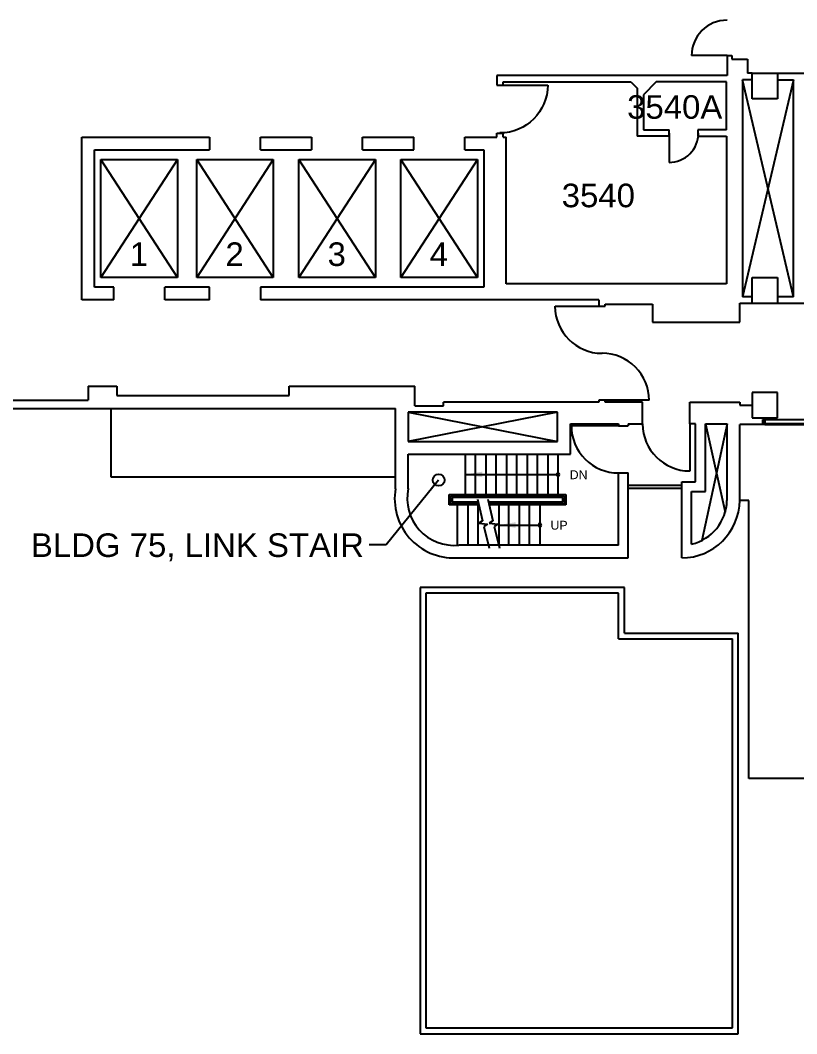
# Model space of a CAD drawing. Extents: x 338 to 7662, y 1527 to 4766.
# Drawn here: x 2965 to 3756, y 2340 to 3372 of the extents above; entities that cross this region are included whole.
import ezdxf

# ---------------------------------------------------------------- set-up
doc = ezdxf.new("R2010")
doc.units = 0
doc.header["$LTSCALE"] = 150
doc.header["$MEASUREMENT"] = 0
for name, color, linetype in [('A-ANNO-TEXT', 4, 'CONTINUOUS'), ('A-ANNO-TEXT-STAIR', 4, 'CONTINUOUS'), ('A-ANNO-TX192', 4, 'CONTINUOUS'), ('A-COLS', 5, 'CONTINUOUS'), ('A-DOOR', 2, 'CONTINUOUS'), ('A-FLOR-EVTR', 2, 'CONTINUOUS'), ('A-FLOR-HRAL', 1, 'CONTINUOUS'), ('A-FLOR-STRS', 2, 'CONTINUOUS'), ('A-GLAZ', 2, 'CONTINUOUS'), ('A-GLAZ-SILL', 1, 'CONTINUOUS'), ('A-ROOF-LEVL-MED', 2, 'CONTINUOUS'), ('A-ROOF-LEVL-THICK', 3, 'CONTINUOUS'), ('A-SHFT', 1, 'CONTINUOUS'), ('A-WALL-FULL', 6, 'CONTINUOUS')]:
    doc.layers.add(name, color=color, linetype=linetype)
doc.styles.add('ARIAL', font='arial.ttf')
doc.styles.get("Standard").update_dxf_attribs({"font": 'simplex'})
doc.dimstyles.new('DIM-96', dxfattribs={"dimscale": 96, "dimtxt": 0.18, "dimasz": 0.18, "dimexe": 0.18, "dimexo": 0.0625, "dimgap": 0.09, "dimtad": 0, "dimtih": 1, "dimtoh": 1, "dimdec": 4, "dimzin": 0, "dimdsep": 46, "dimlunit": 4, "dimtxsty": 'Standard', "dimcen": 0.09, "dimadec": 0, "dimazin": 0, "dimtfac": 1, "dimtdec": 4, "dimtofl": 0, "dimtmove": 2, "dimatfit": 3, "dimfxl": 1, "dimtolj": 1, "dimtzin": 0, "dimarcsym": 0})
doc.dimstyles.new('DIM1-4', dxfattribs={"dimscale": 48, "dimtxt": 0.09375, "dimasz": 0.125, "dimexe": 0.125, "dimexo": 0.09375, "dimgap": 0, "dimtad": 1, "dimdec": 4, "dimzin": 7, "dimdsep": 46, "dimlunit": 4, "dimtxsty": 'Standard', "dimcen": 2.25, "dimdle": 1.5, "dimadec": 0, "dimazin": 0, "dimtfac": 1, "dimtdec": 4, "dimtix": 1, "dimtofl": 0, "dimtmove": 2, "dimatfit": 3, "dimfxl": 1, "dimtolj": 1, "dimtzin": 0, "dimarcsym": 0})

msp = doc.modelspace()

# ---------------------------------------------------------------- linework, layer by layer
at = {"layer": 'A-ANNO-TEXT', "linetype": 'Continuous'}
for p, q in [((3430.3, 2884.4), (3435.6, 2862.4)), ((3440.8, 2884.4), (3446.1, 2862.4)), ((3435.6, 2862.4), (3431.9, 2860)), ((3431.9, 2860), (3440.6, 2859)), ((3440.6, 2859), (3436.9, 2856.6)), ((3446.1, 2862.4), (3442.4, 2860)), ((3442.4, 2860), (3451.1, 2859)), ((3451.1, 2859), (3447.4, 2856.6)), ((3436.9, 2856.6), (3442.2, 2834.6)), ((3447.4, 2856.6), (3452.7, 2834.6))]:
    msp.add_line(p, q, dxfattribs=at)
at = {"layer": 'A-ANNO-TEXT'}
for centre, start, end in [((3512.5, 2909.5), 0, 180), ((3512.5, 2909.5), 180, 0), ((3494, 2858), 0, 180), ((3494, 2858), 180, 0)]:
    msp.add_arc(centre, 1.5, start, end, dxfattribs=at)
at = {"layer": 'A-COLS'}
for p, q in [((3710, 3292), (3710, 3318)), ((3736, 3318), (3736, 3292)), ((3736, 3292), (3710, 3292)), ((3710, 3084), (3710, 3110)), ((3710, 3110), (3736, 3110)), ((3736, 3110), (3736, 3084)), ((3736, 2993), (3710, 2993)), ((3710, 2993), (3710, 2967)), ((3736, 2967), (3736, 2993)), ((3710, 2967), (3736, 2967))]:
    msp.add_line(p, q, dxfattribs=at)
at = {"layer": 'A-COLS', "linetype": 'Continuous'}
for p, q in [((3710, 3318), (3736, 3318)), ((3710, 3084), (3736, 3084))]:
    msp.add_line(p, q, dxfattribs=at)
at = {"layer": 'A-DOOR'}
for p, q in [((3684.5, 3336), (3648.5, 3336)), ((3453.2, 3306), (3502, 3306)), ((3625.5, 3257.2), (3625.5, 3227.3)), ((3509.4, 3080.8), (3557.3, 3080.8)), ((3605.1, 2985), (3557.3, 2985)), ((3574, 2959), (3526, 2959)), ((3646.5, 2961), (3646.5, 2913))]:
    msp.add_line(p, q, dxfattribs=at)
for centre, major_axis, start_param, end_param in [((3684.5, 3336), (25.5, 25.5), 0.785398, 2.356194), ((3625.5, 3257.2), (-21.2, 21.2), 2.356194, 3.926991), ((3557.3, 3080.8), (-33.9, -33.9), 5.497787, 7.068583), ((3557.3, 2985), (-33.9, -33.9), 2.356194, 3.926991), ((3574, 2959), (33.9, 33.9), 2.356194, 3.926991), ((3646.5, 2961), (-33.9, 33.9), 0.785398, 2.356194)]:
    msp.add_ellipse(centre, major_axis=major_axis, ratio=1, start_param=start_param, end_param=end_param, dxfattribs=at)
at = {"layer": 'A-DOOR', "extrusion": (0, 0, -1)}
msp.add_ellipse((3453.2, 3306), major_axis=(34.5, 34.5), ratio=1, start_param=0.785398, end_param=2.356194, dxfattribs=at)
at = {"layer": 'A-FLOR-EVTR'}
for p, q in [((3047, 3110), (3047, 3230.2)), ((3047, 3230.2), (3125, 3230.2)), ((3125, 3110), (3047, 3230.2)), ((3125, 3230.2), (3047, 3110)), ((3125, 3230.2), (3125, 3110)), ((3144.5, 3110), (3144.5, 3230.2)), ((3144.5, 3230.2), (3222.5, 3230.2)), ((3222.5, 3110), (3144.5, 3230.2)), ((3222.5, 3230.2), (3144.5, 3110)), ((3222.5, 3230.2), (3222.5, 3110)), ((3248.5, 3110), (3248.5, 3230.2)), ((3248.5, 3230.2), (3326.5, 3230.2)), ((3326.5, 3110), (3248.5, 3230.2)), ((3326.5, 3230.2), (3248.5, 3110)), ((3326.5, 3230.2), (3326.5, 3110)), ((3352.5, 3230.2), (3430.5, 3230.2)), ((3352.5, 3110), (3352.5, 3230.2)), ((3430.5, 3110), (3352.5, 3230.2)), ((3430.5, 3230.2), (3352.5, 3110)), ((3430.5, 3230.2), (3430.5, 3110)), ((3125, 3110), (3047, 3110)), ((3222.5, 3110), (3144.5, 3110)), ((3326.5, 3110), (3248.5, 3110)), ((3430.5, 3110), (3352.5, 3110))]:
    msp.add_line(p, q, dxfattribs=at)
at = {"layer": 'A-FLOR-HRAL'}
for p, q in [((3401.5, 2878.5), (3401.5, 2889)), ((3401.5, 2889), (3520.5, 2889)), ((3519, 2887.5), (3403, 2887.5)), ((3403, 2887.5), (3403, 2880)), ((3403, 2880), (3431.4, 2880)), ((3441.9, 2880), (3519, 2880)), ((3519, 2880), (3519, 2887.5)), ((3520.5, 2889), (3520.5, 2878.5)), ((3431.7, 2878.5), (3401.5, 2878.5)), ((3520.5, 2878.5), (3442.2, 2878.5))]:
    msp.add_line(p, q, dxfattribs=at)
at = {"layer": 'A-FLOR-STRS'}
for p, q in [((3418, 2930), (3418, 2889)), ((3428.5, 2889), (3428.5, 2930)), ((3439, 2930), (3439, 2889)), ((3449.5, 2889), (3449.5, 2930)), ((3460, 2930), (3460, 2889)), ((3470.5, 2889), (3470.5, 2930)), ((3481, 2930), (3481, 2889)), ((3491.5, 2889), (3491.5, 2930)), ((3502, 2930), (3502, 2889)), ((3512.5, 2889), (3512.5, 2930)), ((3517.5, 2886), (3404.5, 2886)), ((3404.5, 2886), (3404.5, 2881.5)), ((3404.5, 2881.5), (3431, 2881.5)), ((3410, 2880), (3410, 2881.5)), ((3418, 2887.5), (3418, 2886)), ((3420.5, 2881.5), (3420.5, 2880)), ((3428.5, 2886), (3428.5, 2887.5)), ((3431, 2880), (3431, 2881.5)), ((3439, 2887.5), (3439, 2886)), ((3441.5, 2881.5), (3517.5, 2881.5)), ((3449.5, 2886), (3449.5, 2887.5)), ((3452, 2881.5), (3452, 2880)), ((3460, 2887.5), (3460, 2886)), ((3462.5, 2880), (3462.5, 2881.5)), ((3470.5, 2886), (3470.5, 2887.5)), ((3473, 2881.5), (3473, 2880)), ((3481, 2887.5), (3481, 2886)), ((3483.5, 2880), (3483.5, 2881.5)), ((3491.5, 2886), (3491.5, 2887.5)), ((3494, 2881.5), (3494, 2880)), ((3502, 2887.5), (3502, 2886)), ((3512.5, 2886), (3512.5, 2887.5)), ((3517.5, 2881.5), (3517.5, 2886)), ((3410, 2837.5), (3410, 2878.5)), ((3420.5, 2878.5), (3420.5, 2837.5)), ((3431, 2837.5), (3431, 2878.5)), ((3452, 2878.5), (3452, 2837.5)), ((3462.5, 2837.5), (3462.5, 2878.5)), ((3473, 2878.5), (3473, 2837.5)), ((3483.5, 2837.5), (3483.5, 2878.5)), ((3494, 2878.5), (3494, 2837.5))]:
    msp.add_line(p, q, dxfattribs=at)
at = {"layer": 'A-GLAZ'}
for p, q in [((3721, 2960.5), (3721, 2965.5)), ((3721, 2965.5), (3723, 2965.5)), ((3723, 2965.5), (3723, 2960.5)), ((3723, 2960.5), (3721, 2960.5)), ((3723, 2961.5), (3773.3, 2961.5))]:
    msp.add_line(p, q, dxfattribs=at)
at = {"layer": 'A-GLAZ-SILL'}
for p, q in [((3723, 2965.5), (3877, 2965.5)), ((3723, 2960.5), (3877, 2960.5))]:
    msp.add_line(p, q, dxfattribs=at)
at = {"layer": 'A-ROOF-LEVL-MED'}
for p, q in [((3057, 2976.7), (3057, 2907)), ((3057, 2907), (3346, 2907))]:
    msp.add_line(p, q, dxfattribs=at)
at = {"layer": 'A-ROOF-LEVL-THICK'}
for p, q in [((3706.7, 2883), (3697.5, 2883)), ((3706.7, 2599.8), (3706.7, 2883)), ((3372, 2794.5), (3372, 2340)), ((3580, 2794.5), (3372, 2794.5)), ((3378, 2788.5), (3378, 2346)), ((3574, 2788.5), (3378, 2788.5)), ((3574, 2742), (3574, 2788.5)), ((3580, 2748), (3580, 2794.5)), ((3580, 2748), (3696, 2748)), ((3696, 2340), (3696, 2748)), ((3574, 2742), (3690, 2742)), ((3690, 2346), (3690, 2742)), ((4467.2, 2599.8), (3706.7, 2599.8)), ((3378, 2346), (3690, 2346)), ((3372, 2340), (3696, 2340))]:
    msp.add_line(p, q, dxfattribs=at)
at = {"layer": 'A-SHFT'}
for p, q in [((3752.2, 3311.5), (3700.2, 3090.5)), ((3752.2, 3090.5), (3700.2, 3311.5)), ((3512, 2973), (3360, 2943)), ((3360, 2973), (3512, 2943)), ((3684.5, 2961), (3659, 2842.4)), ((3662.5, 2961), (3682.7, 2871))]:
    msp.add_line(p, q, dxfattribs=at)
at = {"layer": 'A-WALL-FULL'}
for p, q in [((3684.5, 3336), (3689.5, 3336)), ((3684.5, 3336), (3684.5, 3315.8)), ((3689.5, 3336), (3689.5, 3332.5)), ((3689.5, 3332.5), (3705.5, 3332.5)), ((3705.5, 3332.5), (3705.5, 3318)), ((3450, 3315.8), (3450, 3306)), ((3684.5, 3315.8), (3450, 3315.8)), ((3710, 3318), (3705.5, 3318)), ((3736, 3318), (4022, 3318)), ((3450, 3306), (3456.5, 3306)), ((3456.5, 3306), (3456.5, 3309.2)), ((3456.5, 3309.2), (3586.5, 3309.2)), ((3586.5, 3309.2), (3593, 3302.8)), ((3593, 3302.8), (3593, 3254)), ((3612.5, 3309.2), (3599.5, 3296.2)), ((3684, 3309.2), (3612.5, 3309.2)), ((3684, 3260.5), (3684, 3309.2)), ((3710, 3311.5), (3700.2, 3311.5)), ((3700.2, 3311.5), (3700.2, 3090.5)), ((3736, 3311.5), (3752.2, 3311.5)), ((3752.2, 3090.5), (3752.2, 3311.5)), ((3599.5, 3296.2), (3599.5, 3260.5)), ((3027.5, 3087.2), (3027.5, 3253)), ((3027.5, 3253), (3157.5, 3253)), ((3157.5, 3253), (3157.5, 3240)), ((3209.5, 3253), (3261.5, 3253)), ((3209.5, 3240), (3209.5, 3253)), ((3261.5, 3253), (3261.5, 3240)), ((3313.5, 3253), (3365.5, 3253)), ((3313.5, 3240), (3313.5, 3253)), ((3365.5, 3240), (3365.5, 3253)), ((3417.5, 3253), (3450, 3253)), ((3417.5, 3240), (3417.5, 3253)), ((3450, 3253), (3450, 3257.2)), ((3450, 3257.2), (3456.5, 3257.2)), ((3456.5, 3253), (3456.5, 3257.2)), ((3456.5, 3253), (3459.8, 3253)), ((3459.8, 3103.5), (3459.8, 3253)), ((3625.5, 3254), (3593, 3254)), ((3599.5, 3260.5), (3625.5, 3260.5)), ((3625.5, 3254), (3625.5, 3260.5)), ((3684, 3260.5), (3654.8, 3260.5)), ((3654.8, 3260.5), (3654.8, 3254)), ((3654.8, 3254), (3684, 3254)), ((3684, 3254), (3684, 3103.5)), ((3040.5, 3100.2), (3040.5, 3240)), ((3040.5, 3240), (3157.5, 3240)), ((3209.5, 3240), (3261.5, 3240)), ((3313.5, 3240), (3365.5, 3240)), ((3417.5, 3240), (3437, 3240)), ((3437, 3240), (3437, 3100.2)), ((3060, 3100.2), (3040.5, 3100.2)), ((3060, 3087.2), (3060, 3100.2)), ((3157.5, 3100.2), (3112, 3100.2)), ((3112, 3087.2), (3112, 3100.2)), ((3157.5, 3087.2), (3157.5, 3100.2)), ((3437, 3100.2), (3209.5, 3100.2)), ((3209.5, 3100.2), (3209.5, 3087.2)), ((3684, 3103.5), (3459.8, 3103.5)), ((3060, 3087.2), (3027.5, 3087.2)), ((3157.5, 3087.2), (3112, 3087.2)), ((3554, 3087.2), (3209.5, 3087.2)), ((3554, 3087.2), (3554, 3080.8)), ((3710, 3090.5), (3700.2, 3090.5)), ((3752.2, 3090.5), (3736, 3090.5)), ((3554, 3080.8), (3560.5, 3080.8)), ((3560.5, 3080.8), (3560.5, 3082.8)), ((3560.5, 3082.8), (3608.5, 3082.8)), ((3608.5, 3082.8), (3608.5, 3064.7)), ((3697.5, 3084), (3710, 3084)), ((3697.5, 3064.7), (3697.5, 3084)), ((3736, 3084), (3962.6, 3084)), ((3608.5, 3064.7), (3697.5, 3064.7)), ((3034, 2999.5), (3063.2, 2999.5)), ((3034, 2999.5), (3034, 2985)), ((3063.2, 2999.5), (3063.2, 2989.8)), ((3238.8, 2999.5), (3366.5, 2999.5)), ((3238.8, 2989.8), (3238.8, 2999.5)), ((3366.5, 2979.5), (3366.5, 2999.5)), ((2939.8, 2985), (3034, 2985)), ((3063.2, 2989.8), (3238.8, 2989.8)), ((3395.7, 2979.5), (3395.7, 2983.2)), ((3554, 2983.2), (3395.7, 2983.2)), ((3560.5, 2985), (3554, 2985)), ((3554, 2985), (3554, 2983.2)), ((3560.5, 2983.2), (3560.5, 2985)), ((3598.5, 2983.2), (3560.5, 2983.2)), ((3598.5, 2961), (3598.5, 2983.2)), ((3646.5, 2961), (3646.5, 2983.2)), ((3646.5, 2983.2), (3697.5, 2983.2)), ((3697.5, 2983.2), (3697.5, 2980)), ((2546.5, 2976.7), (3347, 2976.7)), ((3347, 2895), (3347, 2976.7)), ((3512, 2973), (3360, 2973)), ((3360, 2973), (3360, 2943)), ((3366.5, 2979.5), (3395.7, 2979.5)), ((3512, 2943), (3512, 2973)), ((3697.5, 2980), (3710, 2980)), ((3723, 2965.5), (3721, 2965.5)), ((3721, 2965.5), (3721, 2960.5)), ((3723, 2967), (3723, 2965.5)), ((3525, 2930), (3525, 2961)), ((3525, 2961), (3574, 2961)), ((3574, 2961), (3574, 2959)), ((3574, 2959), (3584, 2959)), ((3584, 2961), (3584, 2959)), ((3584, 2961), (3598.5, 2961)), ((3652.5, 2961), (3646.5, 2961)), ((3652.5, 2902), (3652.5, 2961)), ((3662.5, 2892), (3662.5, 2961)), ((3662.5, 2961), (3684.5, 2961)), ((3684.5, 2883), (3684.5, 2961)), ((3697.5, 2883), (3697.5, 2960.5)), ((3721, 2960.5), (3697.5, 2960.5)), ((3360, 2943), (3512, 2943)), ((3360, 2895), (3360, 2930)), ((3360, 2930), (3525, 2930)), ((3574, 2837.5), (3574, 2911)), ((3574, 2911), (3584, 2911)), ((3584, 2824.5), (3584, 2911)), ((3638.5, 2824.5), (3638.5, 2902)), ((3638.5, 2902), (3652.5, 2902)), ((3584, 2898.5), (3638.5, 2898.5)), ((3584, 2895.5), (3638.5, 2895.5)), ((3648.5, 2838.6), (3648.5, 2892)), ((3648.5, 2892), (3662.5, 2892)), ((3574, 2837.5), (3411.5, 2837.5)), ((3408.5, 2824.5), (3584, 2824.5))]:
    msp.add_line(p, q, dxfattribs=at)
for centre, radius, start, end in [((3406.3, 2884.7), 60.2, 170.1242, 272.0749), ((3406.7, 2885.1), 47.8, 167.9897, 275.7088), ((3638.1, 2883.9), 59.4, 270.3448, 359.1676), ((3637.7, 2884.1), 46.8, 283.3177, 358.6361)]:
    msp.add_arc(centre, radius, start, end, dxfattribs=at)

# ---------------------------------------------------------------- texts
at = {"layer": 'A-ANNO-TEXT', "char_height": 9, "attachment_point": 8, "style": 'ARIAL'}
for s, insert, width in [('DN', (3533.4, 2904.7), 29.061), ('UP', (3513.5, 2853.2), 30.516)]:
    msp.add_mtext(s, dxfattribs=dict(at, insert=insert, width=width))
at = {"layer": 'A-ANNO-TEXT-STAIR', "style": 'ARIAL'}
msp.add_text('BLDG 75, LINK STAIR', height=24, dxfattribs=at).set_placement((2975.7, 2825.5))
at = {"layer": 'A-ANNO-TX192', "style": 'ARIAL'}
for s, p in [('3540A', (3582.8, 3271.7)), ('3540', (3516.2, 3181.6)), ('1', (3076.3, 3121.8)), ('2', (3173.8, 3121.8)), ('3', (3277.8, 3121.8)), ('4', (3381.8, 3121.8))]:
    msp.add_text(s, height=24, dxfattribs=at).set_placement(p)

# ---------------------------------------------------------------- leaders
at = {"layer": 'A-ANNO-TEXT'}
for points in [[(3418, 2909.5), (3512.5, 2909.5)], [(3452, 2858), (3494, 2858)]]:
    msp.add_leader(points, dimstyle='DIM-96', override={"dimgap": 0.09, "dimtad": 0}, dxfattribs=at)
at = {"layer": 'A-ANNO-TEXT-STAIR'}
msp.add_leader([(3390.9, 2903.8), (3337.6, 2837.9), (3320.1, 2837.9)], dimstyle='DIM1-4', override={"dimscale": 96, "dimgap": 0, "dimtad": 0, "dimldrblk": 'DotBlank'}, dxfattribs=at)

doc.saveas('drawing.dxf')
